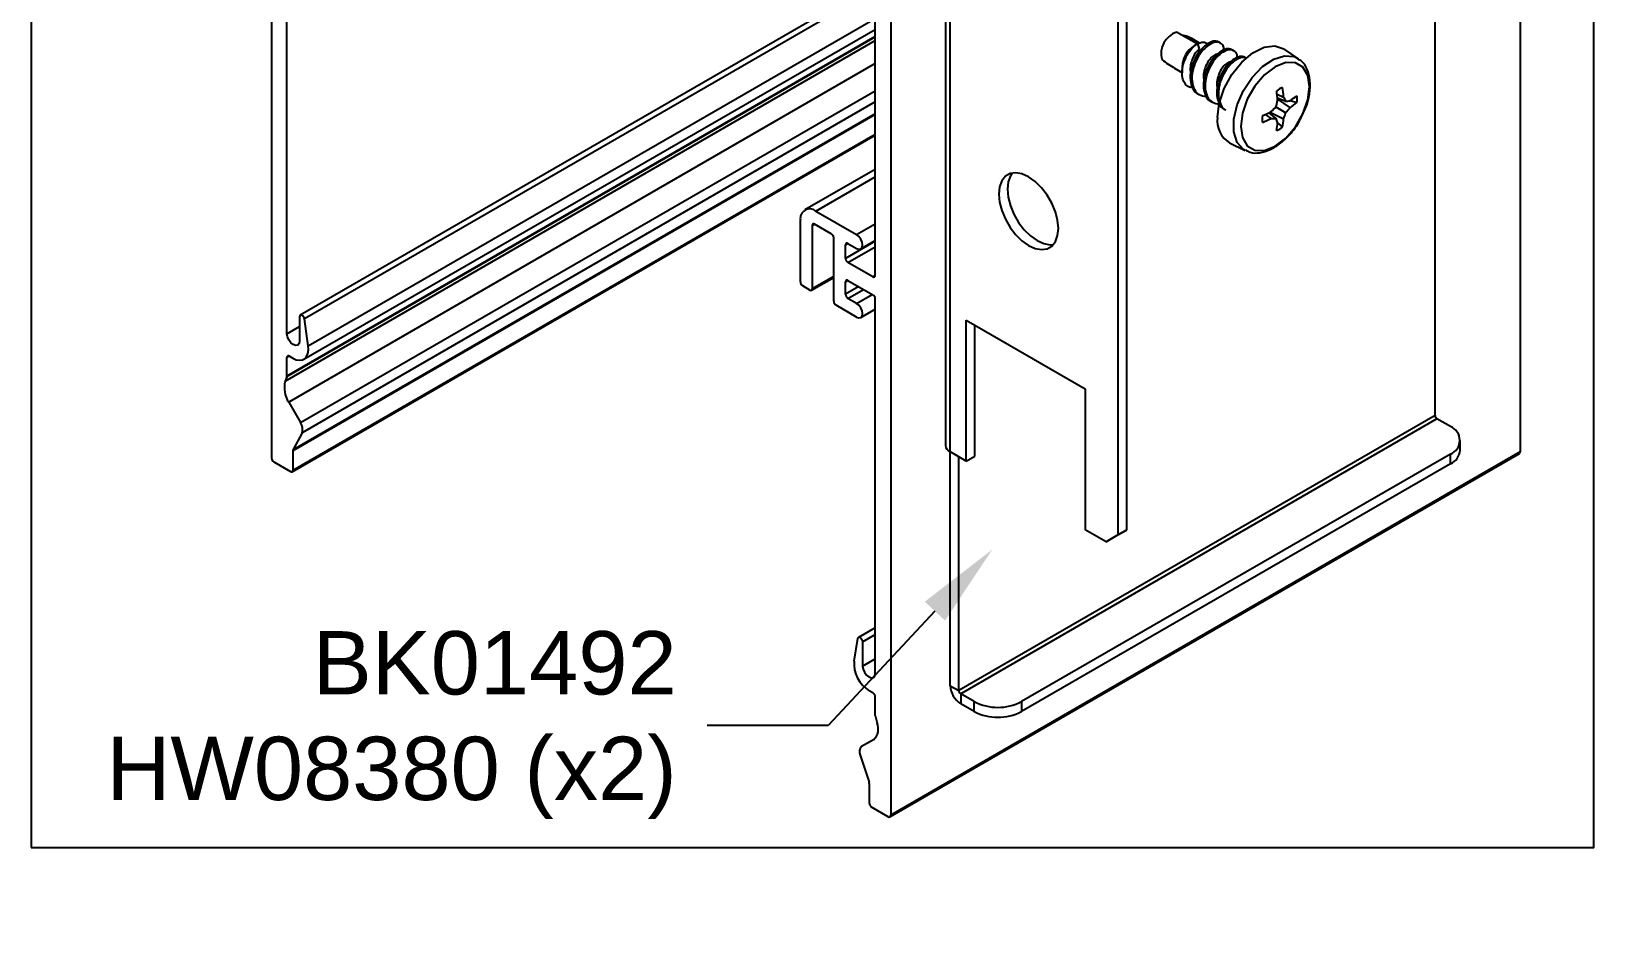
# Model space of a CAD drawing. Extents: x 0 to 4.64, y -5.65 to 0.
# Drawn here: x 0 to 4.639, y -5.654 to -2.998 of the extents above; entities that cross this region are included whole.
import ezdxf
from ezdxf import colors
from ezdxf.entities.mleader import LeaderData, LeaderLine
from ezdxf.math import Vec2, Vec3

# ---------------------------------------------------------------- set-up
doc = ezdxf.new("R2010")
doc.units = 0
doc.header["$LTSCALE"] = 0.5
doc.header["$MEASUREMENT"] = 0
for name, color, linetype in [('FAB DWG', 221, 'CONTINUOUS'), ('Hardware', 242, 'CONTINUOUS'), ('Housing', 150, 'CONTINUOUS'), ('Mounting', 4, 'CONTINUOUS'), ('WallMount Bracket', 190, 'CONTINUOUS')]:
    doc.layers.add(name, color=color, linetype=linetype)
doc.layers.add('Text-Unprinted', color=131, linetype='CONTINUOUS', plot=False)
doc.styles.get("Standard").update_dxf_attribs({"font": 'arial.ttf'})

msp = doc.modelspace()

# ---------------------------------------------------------------- linework, layer by layer
at = {"layer": 'Hardware', "transparency": 16777216}
for p, q in [((3.4595, -3.0347), (3.4002, -3.0004)), ((3.4224, -3.0105), (3.4196, -3.0116)), ((3.4684, -3.0331), (3.4454, -3.0198)), ((3.4625, -3.0356), (3.4529, -3.0412)), ((3.4625, -3.0356), (3.4681, -3.05)), ((3.4946, -3.0397), (3.4897, -3.0369)), ((3.5306, -3.0328), (3.5258, -3.03)), ((3.5339, -3.0624), (3.529, -3.0596)), ((3.5699, -3.0555), (3.565, -3.0526)), ((3.7623, -3.0793), (3.719, -3.0504)), ((3.3948, -3.1075), (3.4183, -3.1211)), ((3.4171, -3.1032), (3.4171, -3.1212)), ((3.5732, -3.0851), (3.5683, -3.0822)), ((3.4634, -3.1833), (3.4683, -3.1861)), ((3.6989, -3.1843), (3.7185, -3.1931)), ((3.6999, -3.1956), (3.7249, -3.2058)), ((3.7002, -3.1998), (3.7376, -3.2249)), ((3.5027, -3.206), (3.5076, -3.2088)), ((3.664, -3.2447), (3.6814, -3.2573)), ((3.6743, -3.24), (3.6956, -3.2565)), ((3.6781, -3.2382), (3.7185, -3.258)), ((3.6956, -3.2227), (3.7249, -3.2396)), ((3.739, -3.2031), (3.7576, -3.2095)), ((3.7003, -3.27), (3.7152, -3.283)), ((3.5582, -3.3291), (3.6047, -3.3522))]:
    msp.add_line(p, q, dxfattribs=at)
at = {"layer": 'Hardware', "transparency": 16777216, "flags": 128}
for points in [[(3.5218, -3.2538), (3.5268, -3.2121), (3.5415, -3.1683), (3.5646, -3.1263), (3.594, -3.0897), (3.6271, -3.0619), (3.6609, -3.0453), (3.6925, -3.0414), (3.719, -3.0504)], [(3.6043, -3.3519), (3.5989, -3.3488), (3.5802, -3.3279), (3.5704, -3.2968), (3.5704, -3.2585), (3.5802, -3.2162), (3.5989, -3.1736), (3.6249, -3.1347), (3.6558, -3.1028), (3.6889, -3.0808), (3.7213, -3.0707), (3.7501, -3.0733), (3.7626, -3.0795)], [(3.591, -3.2802), (3.596, -3.3138), (3.6105, -3.3383), (3.6331, -3.3514), (3.6616, -3.3517), (3.6932, -3.3392), (3.7247, -3.3152), (3.7532, -3.282), (3.7758, -3.2429), (3.7903, -3.2016), (3.7953, -3.1623), (3.7903, -3.1288), (3.7758, -3.1042), (3.7532, -3.0912), (3.7247, -3.0909), (3.6932, -3.1033), (3.6616, -3.1273), (3.6331, -3.1605), (3.6105, -3.1997), (3.596, -3.2409), (3.591, -3.2802)]]:
    msp.add_lwpolyline(points, dxfattribs=at)
at = {"layer": 'Hardware', "transparency": 16777216}
for centre, radius, start, end in [((3.4228, -3.0647), 0.0681, 109.3629, 194.3653), ((3.4929, -3.1057), 0.0759, 121.8306, 178.1748), ((3.7406, -3.229), 0.0689, 111.6345, 128.3601), ((3.1519, -3.2414), 0.55, 3.9597, 6.9502), ((3.2885, -3.2301), 0.4316, 4.9276, 8.6985), ((3.388, -3.3674), 0.3736, 25.6313, 27.8099), ((3.5369, -2.9099), 0.3561, 304.3079, 308.3032), ((3.6894, -3.1994), 0.069, 351.6386, 8.3614), ((3.44, -2.7424), 0.55, 293.0475, 296.0377), ((3.3059, -2.8384), 0.5473, 313.322, 315.3986), ((3.1679, -3.0773), 0.5473, 344.6008, 346.6774), ((3.3071, -3.1046), 0.439, 339.5569, 342.0951), ((3.6786, -2.8011), 0.4073, 276.5285, 278.3323), ((3.3992, -2.9453), 0.439, 317.9043, 320.4427), ((3.5619, -2.9765), 0.3042, 305.2772, 310.0383), ((3.5989, -3.263), 0.0777, 173.2098, 238.352), ((3.7235, -3.2585), 0.069, 171.6386, 188.3614), ((3.4985, -2.8664), 0.4316, 291.2989, 295.0697), ((3.6672, -2.8839), 0.3737, 272.1836, 274.3618), ((3.3221, -3.4187), 0.4072, 21.6598, 23.4642), ((3.3453, -3.2416), 0.3562, 351.6942, 355.6893), ((3.6724, -3.229), 0.0689, 291.6345, 308.3601), ((3.4155, -3.23), 0.3043, 349.9594, 354.7202)]:
    msp.add_arc(centre, radius, start, end, dxfattribs=at)
for major_axis, ratio, start_param, end_param in [((0.0904, -0.0035), 0.350579, 0.102496, 0.959353), ((0.0986, -0.0869), 0.337713, 4.877792, 5.249992)]:
    msp.add_ellipse((3.3695, -3.0344), major_axis=major_axis, ratio=ratio, start_param=start_param, end_param=end_param, dxfattribs=at)
for points, knots in [([(3.448, -3.1656), (3.4448, -3.1653), (3.4357, -3.1644), (3.4249, -3.154), (3.4174, -3.1366), (3.4164, -3.1143), (3.4214, -3.0907), (3.4314, -3.0682), (3.4448, -3.0496), (3.4557, -3.0398), (3.4615, -3.0362), (3.4625, -3.0356)], [0, 0, 0, 0, 0.073143, 0.211806, 0.350715, 0.480679, 0.609095, 0.737741, 0.857764, 0.975937, 1, 1, 1, 1]), ([(3.4897, -3.0369), (3.483, -3.0427), (3.4693, -3.0544), (3.4527, -3.0825), (3.4421, -3.1134), (3.4399, -3.1441), (3.4476, -3.1681), (3.4563, -3.1816), (3.4633, -3.1832), (3.4634, -3.1833)], [0, 0, 0, 0, 0.165435, 0.335295, 0.498315, 0.666674, 0.835034, 0.998054, 1, 1, 1, 1]), ([(3.4681, -3.05), (3.4642, -3.0538), (3.4564, -3.0614), (3.4471, -3.0794), (3.4417, -3.0987), (3.4405, -3.1135), (3.4427, -3.1196), (3.443, -3.1205)], [0, 0, 0, 0, 0.237622, 0.481843, 0.715873, 0.957852, 1, 1, 1, 1]), ([(3.4946, -3.0397), (3.4878, -3.0455), (3.4742, -3.0572), (3.4576, -3.0853), (3.4469, -3.1163), (3.4449, -3.1467), (3.4521, -3.1716), (3.4667, -3.1882), (3.4812, -3.19), (3.4884, -3.1909)], [0, 0, 0, 0, 0.1430202, 0.2898668, 0.4307996, 0.5763481, 0.7218966, 0.8628294, 1, 1, 1, 1]), ([(3.4625, -3.0356), (3.4661, -3.0339), (3.4739, -3.03), (3.4842, -3.0292), (3.4888, -3.0325), (3.491, -3.0341)], [0, 0, 0, 0, 0.307059, 0.676919, 1, 1, 1, 1]), ([(3.529, -3.0596), (3.5223, -3.0654), (3.5086, -3.0771), (3.492, -3.1052), (3.4813, -3.1361), (3.4792, -3.1668), (3.4869, -3.1908), (3.4956, -3.2042), (3.5026, -3.2059), (3.5027, -3.2059)], [0, 0, 0, 0, 0.165435, 0.335295, 0.498315, 0.666674, 0.835034, 0.998054, 1, 1, 1, 1]), ([(3.5257, -3.03), (3.5206, -3.0283), (3.5103, -3.0249), (3.4966, -3.0329), (3.4897, -3.0369)], [0, 0, 0, 0, 0.503719, 1, 1, 1, 1]), ([(3.5415, -3.0538), (3.5414, -3.051), (3.541, -3.0408), (3.5312, -3.0313), (3.5151, -3.0281), (3.5014, -3.0359), (3.4946, -3.0397)], [0, 0, 0, 0, 0.111126, 0.4019144, 0.7049046, 1, 1, 1, 1]), ([(3.565, -3.0527), (3.5599, -3.051), (3.5496, -3.0476), (3.5358, -3.0556), (3.529, -3.0596)], [0, 0, 0, 0, 0.503719, 1, 1, 1, 1]), ([(3.5808, -3.0765), (3.5807, -3.0736), (3.5803, -3.0635), (3.5705, -3.054), (3.5544, -3.0508), (3.5407, -3.0585), (3.5339, -3.0624)], [0, 0, 0, 0, 0.111126, 0.4019144, 0.7049046, 1, 1, 1, 1]), ([(3.5277, -3.0674), (3.5249, -3.0666), (3.5192, -3.065), (3.5074, -3.0717), (3.4957, -3.0843), (3.4864, -3.102), (3.481, -3.1214), (3.4798, -3.1361), (3.482, -3.1422), (3.4823, -3.1431)], [0, 0, 0, 0, 0.163229, 0.323888, 0.484547, 0.649668, 0.807898, 0.971503, 1, 1, 1, 1]), ([(3.5339, -3.0624), (3.5271, -3.0682), (3.5135, -3.0799), (3.4969, -3.108), (3.4862, -3.1389), (3.4842, -3.1694), (3.4914, -3.1943), (3.5059, -3.2109), (3.5205, -3.2127), (3.5277, -3.2136)], [0, 0, 0, 0, 0.14302, 0.289867, 0.4308, 0.576348, 0.721897, 0.862829, 1, 1, 1, 1]), ([(3.5683, -3.0822), (3.5615, -3.088), (3.5479, -3.0998), (3.5313, -3.1279), (3.5206, -3.1587), (3.5185, -3.1895), (3.5262, -3.2135), (3.5349, -3.2269), (3.5419, -3.2286), (3.542, -3.2286)], [0, 0, 0, 0, 0.165435, 0.335295, 0.498315, 0.666674, 0.835034, 0.998054, 1, 1, 1, 1]), ([(3.567, -3.09), (3.5642, -3.0893), (3.5585, -3.0877), (3.5466, -3.0944), (3.535, -3.107), (3.5257, -3.1246), (3.5203, -3.1441), (3.5191, -3.1588), (3.5213, -3.1649), (3.5216, -3.1658)], [0, 0, 0, 0, 0.163229, 0.323888, 0.484547, 0.649668, 0.807898, 0.971503, 1, 1, 1, 1]), ([(3.5732, -3.0851), (3.5664, -3.0909), (3.5527, -3.1026), (3.5362, -3.1307), (3.5255, -3.1616), (3.5234, -3.1923), (3.531, -3.2163), (3.5397, -3.2297), (3.5468, -3.2314), (3.5469, -3.2314)], [0, 0, 0, 0, 0.165435, 0.335295, 0.498315, 0.666674, 0.835034, 0.998054, 1, 1, 1, 1]), ([(3.6043, -3.0754), (3.5991, -3.0737), (3.5889, -3.0703), (3.5751, -3.0783), (3.5683, -3.0822)], [0, 0, 0, 0, 0.503719, 1, 1, 1, 1]), ([(3.6092, -3.0782), (3.604, -3.0765), (3.5938, -3.0731), (3.58, -3.0811), (3.5732, -3.0851)], [0, 0, 0, 0, 0.503719, 1, 1, 1, 1]), ([(3.7682, -3.2586), (3.774, -3.2472), (3.7867, -3.2226), (3.7965, -3.1829), (3.7984, -3.1434), (3.7898, -3.1108), (3.7768, -3.0888), (3.7653, -3.0827), (3.762, -3.081)], [0, 0, 0, 0, 0.167696, 0.36269, 0.55992, 0.76026, 0.931534, 1, 1, 1, 1]), ([(3.6049, -3.3504), (3.6094, -3.353), (3.6221, -3.3603), (3.6482, -3.3598), (3.6792, -3.3506), (3.7112, -3.3306), (3.7406, -3.301), (3.7604, -3.2756), (3.7673, -3.2604), (3.7682, -3.2586)], [0, 0, 0, 0, 0.090625, 0.256249, 0.426306, 0.606513, 0.790949, 0.975046, 1, 1, 1, 1])]:
    msp.add_open_spline(points, degree=3, knots=knots, dxfattribs=at)
at = {"layer": 'Housing', "linetype": 'Continuous', "transparency": 16777216}
for p, q in [((0.7133, -1.1779), (0.7133, -4.2644)), ((2.5518, -2.2392), (2.5518, -5.3257)), ((2.5058, -3.7229), (2.5058, -2.6111)), ((0.7593, -3.8958), (0.7593, -2.784)), ((2.5058, -2.8553), (0.7989, -3.8407)), ((2.5058, -2.8735), (0.8109, -3.852)), ((4.4207, -2.8539), (4.4207, -4.2469)), ((0.8222, -3.9323), (2.5058, -2.9604)), ((2.5058, -3.0151), (0.7589, -4.0237)), ((0.7593, -4.0211), (2.5058, -3.0128)), ((0.8094, -3.9717), (2.5058, -2.9924)), ((0.7537, -4.0369), (2.5058, -3.0255)), ((2.5058, -3.0935), (0.7644, -4.0988)), ((0.7997, -4.1599), (2.5058, -3.175)), ((2.5058, -3.245), (0.777, -4.2431)), ((0.7776, -4.24), (2.5058, -3.2424)), ((2.5058, -3.2076), (0.804, -4.19)), ((0.7749, -4.3057), (2.5058, -3.3065)), ((0.777, -4.3011), (2.5058, -3.3031)), ((2.5058, -3.4079), (2.297, -3.5284)), ((2.3295, -3.5317), (2.5058, -3.4299)), ((2.2835, -3.7419), (2.2835, -3.5582)), ((2.3189, -3.5745), (2.326, -3.5704)), ((2.3755, -3.599), (2.326, -3.5704)), ((2.3295, -3.5317), (2.4506, -3.6016)), ((2.4506, -3.6016), (2.5058, -3.5697)), ((2.3189, -3.5745), (2.3189, -3.7623)), ((2.3825, -3.7991), (2.3825, -3.6113)), ((2.5058, -3.6214), (2.4179, -3.6721)), ((2.4179, -3.6317), (2.425, -3.6276)), ((2.4179, -3.6721), (2.4179, -3.6317)), ((2.425, -3.6276), (2.4506, -3.6424)), ((2.425, -3.6844), (2.5058, -3.6377)), ((2.4631, -3.6436), (2.5058, -3.619)), ((2.4988, -3.727), (2.425, -3.6844)), ((2.3118, -3.7664), (2.2906, -3.7542)), ((2.3168, -3.7669), (2.3825, -3.729)), ((2.3825, -3.7256), (2.3189, -3.7623)), ((2.4179, -3.7415), (2.425, -3.7374)), ((2.4179, -3.7787), (2.4179, -3.7415)), ((2.4571, -3.756), (2.4179, -3.7787)), ((2.425, -3.7374), (2.4988, -3.7801)), ((2.5058, -3.7229), (2.4988, -3.727)), ((2.425, -3.7909), (2.4713, -3.7642)), ((2.4506, -3.8057), (2.425, -3.7909)), ((2.4506, -3.8057), (2.4969, -3.779)), ((2.5058, -4.9041), (2.5058, -3.7923)), ((0.7969, -3.8453), (0.7969, -3.9175)), ((2.4506, -3.8465), (2.3896, -3.8113)), ((2.4631, -3.8478), (2.5058, -3.8231)), ((0.7593, -3.8958), (0.7969, -3.8741)), ((0.8222, -3.9323), (0.8109, -3.852)), ((0.7664, -3.9624), (0.7593, -3.9665)), ((0.7593, -4.0211), (0.7593, -3.9665)), ((0.7664, -3.9624), (0.7769, -3.9685)), ((0.7589, -4.0237), (0.7537, -4.0369)), ((0.7644, -4.0988), (0.7997, -4.1599)), ((0.804, -4.19), (0.7776, -4.24)), ((0.777, -4.2431), (0.777, -4.3011)), ((2.5497, -5.3303), (4.4186, -4.2513)), ((4.4207, -4.2469), (2.5518, -5.3257)), ((0.7204, -4.2767), (0.7699, -4.3052)), ((2.5058, -4.7688), (2.4562, -4.7974)), ((2.443, -4.868), (2.4542, -4.8007)), ((2.4683, -4.8102), (2.5058, -4.7885)), ((2.4683, -4.8102), (2.4683, -4.8824)), ((2.4683, -4.8824), (2.5058, -4.8607)), ((2.4988, -4.9625), (2.4882, -4.9564)), ((2.5058, -5.0294), (2.5058, -4.9748)), ((2.5063, -5.0324), (2.5114, -5.0516)), ((2.5007, -5.1011), (2.4654, -5.1215)), ((2.4612, -5.1467), (2.4875, -5.2271)), ((2.4882, -5.231), (2.4882, -5.289)), ((2.5447, -5.3298), (2.4952, -5.3012))]:
    msp.add_line(p, q, dxfattribs=at)
at = {"layer": 'Housing', "linetype": 'Continuous', "transparency": 16777216, "flags": 128}
for points in [[(2.4506, -3.6424), (2.4574, -3.6447), (2.4631, -3.6436), (2.4669, -3.6392), (2.4683, -3.6322), (2.4669, -3.6236), (2.4631, -3.6148), (2.4574, -3.607), (2.4506, -3.6016)], [(0.8109, -3.852), (0.81, -3.8486), (0.8082, -3.8454), (0.8059, -3.8427), (0.8033, -3.8409), (0.8008, -3.8402), (0.7987, -3.8408), (0.7973, -3.8426), (0.7969, -3.8453)], [(2.4506, -3.8465), (2.4574, -3.8489), (2.4631, -3.8478), (2.4669, -3.8434), (2.4683, -3.8363), (2.4669, -3.8277), (2.4631, -3.8189), (2.4574, -3.8112), (2.4506, -3.8057)], [(0.7969, -3.9175), (0.7954, -3.925), (0.7914, -3.9297), (0.7853, -3.9308), (0.7781, -3.9283), (0.7709, -3.9225), (0.7648, -3.9143), (0.7607, -3.9049), (0.7593, -3.8958)], [(0.7769, -3.9685), (0.7869, -3.973), (0.7963, -3.9747), (0.8049, -3.9737), (0.8121, -3.9699), (0.8177, -3.9635), (0.8213, -3.9548), (0.8228, -3.9442), (0.8222, -3.9323)], [(2.4542, -4.8007), (2.4552, -4.7984), (2.4569, -4.7971), (2.4592, -4.7971), (2.4618, -4.7983), (2.4643, -4.8006), (2.4664, -4.8036), (2.4678, -4.8069), (2.4683, -4.8102)], [(2.4683, -4.8824), (2.4697, -4.8915), (2.4738, -4.9009), (2.4799, -4.9091), (2.4871, -4.9149), (2.4943, -4.9174), (2.5003, -4.9162), (2.5044, -4.9116), (2.5058, -4.9041)]]:
    msp.add_lwpolyline(points, dxfattribs=at)
at = {"layer": 'Housing', "linetype": 'Continuous', "transparency": 16777216}
for centre, radius, start, end in [((2.3116, -3.5537), 0.0284, 50.7967, 189.214), ((2.3232, -3.5738), 0.00437, 50.7967, 189.214), ((2.3672, -3.612), 0.0154, 2.6055, 57.3945), ((2.4222, -3.631), 0.00437, 50.7967, 189.214), ((2.4333, -3.6714), 0.0154, 182.6055, 237.3945), ((2.2989, -3.7412), 0.0154, 182.6055, 237.3945), ((2.4222, -3.7408), 0.00437, 50.7967, 189.214), ((2.5015, -3.7236), 0.00437, 230.7967, 9.214), ((2.3146, -3.763), 0.00437, 230.7967, 9.214), ((2.3979, -3.7984), 0.0154, 182.6055, 237.3945), ((2.4333, -3.778), 0.0154, 182.6055, 237.3945), ((2.4905, -3.793), 0.0154, 2.6055, 57.3945), ((0.7636, -3.9658), 0.00437, 50.7967, 189.214), ((0.7522, -4.0212), 0.00711, 340.0302, 0.9571), ((0.8288, -4.0558), 0.0774, 165.8864, 213.7246), ((0.772, -4.1792), 0.0338, 341.2244, 34.7514), ((0.7287, -4.2637), 0.0154, 182.6055, 237.3945), ((0.7836, -4.2429), 0.0066, 154.0641, 181.5682), ((4.4163, -4.2476), 0.00437, 298.4581, 9.214), ((0.7727, -4.3018), 0.00437, 230.7967, 9.214), ((2.5392, -4.8745), 0.0965, 176.1145, 238.1019), ((2.4905, -4.9755), 0.0154, 2.6055, 57.3945), ((2.4721, -5.069), 0.043, 311.7023, 23.9301), ((2.5177, -5.0293), 0.0119, 180.5722, 195.4036), ((2.4799, -5.1369), 0.0211, 133.2543, 207.733), ((2.4757, -5.2311), 0.0125, 0.8303, 18.7806), ((2.5035, -5.2883), 0.0154, 182.6055, 237.3945), ((2.5475, -5.3264), 0.00437, 230.7967, 9.214)]:
    msp.add_arc(centre, radius, start, end, dxfattribs=at)
at = {"layer": 'Mounting', "linetype": 'Continuous', "transparency": 16777216}
for p, q in [((2.7143, -2.1543), (2.7143, -4.228)), ((2.7272, -2.1722), (2.7272, -4.246)), ((4.1682, -4.139), (4.1682, -2.7144)), ((3.2265, -2.7819), (3.2265, -4.4934)), ((3.2518, -2.7672), (3.2518, -4.4787)), ((2.7757, -3.8556), (3.1292, -4.0597)), ((2.7757, -4.274), (2.7757, -3.8556)), ((2.8011, -4.2593), (2.8011, -3.8702)), ((3.1292, -4.0597), (3.1292, -4.4781)), ((4.1682, -4.139), (2.754, -4.9554)), ((4.1738, -4.1488), (2.7596, -4.9652)), ((4.2134, -4.1717), (4.1738, -4.1488)), ((4.2427, -4.2418), (4.2427, -4.2125)), ((2.7757, -4.274), (2.7272, -4.246)), ((2.7286, -4.9408), (2.7286, -4.2468)), ((2.754, -4.9554), (2.754, -4.2614)), ((2.7757, -4.274), (2.8011, -4.2593)), ((4.2134, -4.2533), (2.9406, -4.9881)), ((4.2134, -4.2826), (4.2134, -4.2533)), ((4.2134, -4.2826), (2.9406, -5.0174)), ((3.1911, -4.5138), (3.1292, -4.4781)), ((3.1911, -4.5138), (3.2265, -4.4934)), ((3.2165, -4.4991), (3.1911, -4.5138)), ((3.2518, -4.4787), (3.2165, -4.4991)), ((3.2265, -4.4934), (3.2518, -4.4787)), ((2.7286, -4.9408), (2.754, -4.9554)), ((2.7992, -4.9881), (2.7596, -4.9652)), ((2.7596, -4.9652), (2.7596, -4.9945)), ((2.7992, -5.0174), (2.7596, -4.9945)), ((2.7992, -5.0174), (2.7992, -4.9881)), ((2.9406, -4.9881), (2.9406, -5.0174))]:
    msp.add_line(p, q, dxfattribs=at)
at = {"layer": 'Mounting', "linetype": 'Continuous', "transparency": 16777216, "flags": 128}
for points in [[(3.0497, -3.5832), (3.0475, -3.5592), (3.0409, -3.5338), (3.0304, -3.5084), (3.0164, -3.4842), (2.9996, -3.4623), (2.981, -3.444), (2.9613, -3.4301), (2.9416, -3.4213), (2.9229, -3.4181), (2.9062, -3.4205), (2.8922, -3.4286), (2.8817, -3.4419), (2.8751, -3.4597), (2.8729, -3.4811), (2.8751, -3.5051), (2.8817, -3.5305), (2.8922, -3.5559), (2.9062, -3.5801), (2.9229, -3.602), (2.9416, -3.6203), (2.9613, -3.6342), (2.981, -3.643), (2.9996, -3.6462), (3.0164, -3.6438), (3.0304, -3.6357), (3.0409, -3.6224), (3.0475, -3.6046), (3.0497, -3.5832)], [(2.9128, -3.4188), (2.907, -3.4272), (2.9005, -3.445), (2.8983, -3.4665), (2.9005, -3.4905), (2.907, -3.5158), (2.9176, -3.5412), (2.9316, -3.5655), (2.9483, -3.5873), (2.967, -3.6057), (2.9867, -3.6196), (3.0063, -3.6284), (3.025, -3.6316), (3.0352, -3.6308)]]:
    msp.add_lwpolyline(points, dxfattribs=at)
at = {"layer": 'Mounting', "linetype": 'Continuous', "transparency": 16777216}
for centre, radius, start, end in [((4.1805, -4.1384), 0.0123, 182.6055, 237.3945), ((4.1979, -4.2125), 0.0437, 290.7834, 69.2166), ((4.1927, -4.2368), 0.0503, 294.3747, 354.3052), ((2.796, -4.9377), 0.0675, 182.6055, 237.3945), ((2.7663, -4.9548), 0.0123, 182.6055, 237.3945), ((2.8699, -4.8516), 0.1537, 242.6097, 297.3903), ((2.8699, -4.8809), 0.1537, 242.6097, 297.3903)]:
    msp.add_arc(centre, radius, start, end, dxfattribs=at)
at = {"layer": 'Text-Unprinted', "ltscale": 0.5, "transparency": 16777216}
msp.add_lwpolyline([(0, -5.4212), (4.6392, -5.4212), (4.6392, 0), (0, 0)], close=True, dxfattribs=at)
at = {"layer": 'WallMount Bracket', "linetype": 'Continuous', "transparency": 16777216}
msp.add_arc((2.7363, -4.2258), 0.0221, 185.6948, 245.6253, dxfattribs=at)

# ---------------------------------------------------------------- leaders
at = {"layer": 'FAB DWG', "transparency": 16777216}
ml = msp.add_multileader_mtext('Standard', dxfattribs=at)
ml.set_content('BK01492\\P{\\A1;HW08380 (x2)}', color=256)
ml.set_leader_properties()
ml.build(insert=Vec2(0, 0))
ml.multileader.update_dxf_attribs({"text_right_attachment_type": 2, "dogleg_length": 0.36, "arrow_head_size": 0.25})
ctx = ml.context
ctx.base_point, ctx.char_height, ctx.arrow_head_size, ctx.landing_gap_size, ctx.plane_origin = Vec3(0.1638, -4.9005), 0.188, 0.25, 0.09, Vec3(-0.6377, -5.4998)
ctx.right_attachment, ctx.text_align_type = 2, 2
notes = []
notes.append((ctx, [(0, (1, 1, 0), (2.3664, -5.0592), (-1, 0), 0.36, [(0, [(2.8535, -4.5366)], 0, [])])]))
ctx.mtext.insert, ctx.mtext.alignment, ctx.mtext.flow_direction = Vec3(1.9164, -4.7789), 3, 5
for ctx, leaders in notes:
    for number, flags, end, landing, length, lines in leaders:
        leader = LeaderData()
        leader.index, (leader.has_last_leader_line, leader.has_dogleg_vector, leader.attachment_direction) = number, flags
        leader.last_leader_point, leader.dogleg_vector, leader.dogleg_length = Vec3(end), Vec3(landing), length
        for number, points, colour, breaks in lines:
            line = LeaderLine()
            line.index, line.vertices, line.color, line.breaks = number, Vec3.list(points), colors.encode_raw_color(colour), breaks
            leader.lines.append(line)
        ctx.leaders.append(leader)

doc.saveas('drawing.dxf')
